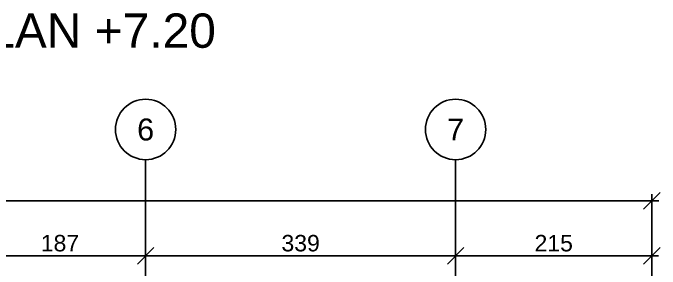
# Model space of a CAD drawing. Header units: millimetres. Extents: x -115 to 2336, y -10 to 2137.
# Drawn here: x 987 to 1694, y 1857 to 2137 of the extents above; entities that cross this region are included whole.
import ezdxf
from ezdxf.enums import TextEntityAlignment as Align

# ---------------------------------------------------------------- set-up
doc = ezdxf.new("R2010")
doc.units = ezdxf.units.MM
for name, color, linetype in [('FW_AXIS', 7, 'Continuous'), ('FW_DIM', 7, 'Continuous'), ('FW_TEXT', 7, 'Continuous')]:
    doc.layers.add(name, color=color, linetype=linetype)
doc.styles.add('REBAR_TXT', font='arial.ttf')
doc.styles.get("Standard").update_dxf_attribs({"font": 'arial.ttf'})
doc.dimstyles.new('FW_DIM', dxfattribs={"dimtxt": 18, "dimasz": 9, "dimexe": 7.5, "dimexo": 4.5, "dimgap": 4.5, "dimtad": 1, "dimdec": 0, "dimtxsty": 'Standard', "dimtsz": 9, "dimcen": 2.5, "dimdle": 7.5, "dimclrd": 256, "dimclre": 256, "dimclrt": 7, "dimazin": 3, "dimtfac": 1, "dimtmove": 2, "dimatfit": 3, "dimarcsym": 0})

# ---------------------------------------------------------------- blocks, each defined once
blk = doc.blocks.new('*D293')
at = {"layer": 'Defpoints', "color": 0}
for p in [(1131.67, 1871.26), (944.27, 1811.26), (1131.67, 1811.26)]:
    blk.add_point(p, dxfattribs=at)
at = {"layer": 'FW_DIM', "lineweight": -2}
for p, q in [((953.27, 1880.26), (935.27, 1862.26)), ((944.27, 1815.76), (944.27, 1878.76)), ((1122.67, 1862.26), (1140.67, 1880.26)), ((1131.67, 1815.76), (1131.67, 1878.76)), ((936.77, 1871.26), (1139.17, 1871.26))]:
    blk.add_line(p, q, dxfattribs=at)
at = {"layer": 'FW_DIM', "color": 7, "insert": (1037.97, 1884.95), "char_height": 18, "attachment_point": 5}
blk.add_mtext('187', dxfattribs=at)
blk = doc.blocks.new('*D294')
at = {"layer": 'Defpoints', "color": 0}
for p in [(1470.67, 1871.26), (1131.67, 1811.26), (1470.67, 1811.26)]:
    blk.add_point(p, dxfattribs=at)
at = {"layer": 'FW_DIM', "lineweight": -2}
for p, q in [((1140.67, 1880.26), (1122.67, 1862.26)), ((1131.67, 1815.76), (1131.67, 1878.76)), ((1461.67, 1862.26), (1479.67, 1880.26)), ((1470.67, 1815.76), (1470.67, 1878.76)), ((1124.17, 1871.26), (1478.17, 1871.26))]:
    blk.add_line(p, q, dxfattribs=at)
at = {"layer": 'FW_DIM', "color": 7, "insert": (1301.17, 1884.95), "char_height": 18, "attachment_point": 5}
blk.add_mtext('339', dxfattribs=at)
blk = doc.blocks.new('*D295')
at = {"layer": 'Defpoints', "color": 0}
for p in [(1685.17, 1871.26), (1470.67, 1811.26), (1685.17, 1811.26)]:
    blk.add_point(p, dxfattribs=at)
at = {"layer": 'FW_DIM', "lineweight": -2}
for p, q in [((1479.67, 1880.26), (1461.67, 1862.26)), ((1470.67, 1815.76), (1470.67, 1878.76)), ((1676.17, 1862.26), (1694.17, 1880.26)), ((1685.17, 1815.76), (1685.17, 1878.76)), ((1463.17, 1871.26), (1692.67, 1871.26))]:
    blk.add_line(p, q, dxfattribs=at)
at = {"layer": 'FW_DIM', "color": 7, "insert": (1577.92, 1884.95), "char_height": 18, "attachment_point": 5}
blk.add_mtext('215', dxfattribs=at)
blk = doc.blocks.new('*D304')
at = {"layer": 'Defpoints', "color": 0}
for p in [(1685.21, 1931.26), (116.17, 1811.26), (1685.21, 1811.26)]:
    blk.add_point(p, dxfattribs=at)
at = {"layer": 'FW_DIM', "lineweight": -2}
for p, q in [((125.17, 1940.26), (107.17, 1922.26)), ((1676.21, 1922.26), (1694.21, 1940.26)), ((116.17, 1815.76), (116.17, 1938.76)), ((1685.21, 1815.76), (1685.21, 1938.76)), ((108.67, 1931.26), (1692.71, 1931.26))]:
    blk.add_line(p, q, dxfattribs=at)
at = {"layer": 'FW_DIM', "color": 7, "insert": (900.69, 1944.95), "char_height": 18, "attachment_point": 5}
blk.add_mtext('1569', dxfattribs=at)

msp = doc.modelspace()

# ---------------------------------------------------------------- linework, layer by layer
at = {"layer": 'FW_AXIS', "linetype": 'Continuous'}
for p, q in [((1131.67, 1811.256), (1131.67, 1976.256)), ((1470.663, 1811.256), (1470.663, 1976.256))]:
    msp.add_line(p, q, dxfattribs=at)
at = {"layer": 'FW_AXIS'}
for centre in [(1131.67, 2009.256), (1470.663, 2009.256)]:
    msp.add_circle(centre, 33, dxfattribs=at)

# ---------------------------------------------------------------- texts
at = {"layer": 'FW_AXIS', "color": 7, "style": 'REBAR_TXT'}
for s, p in [('6', (1131.67, 2009.256)), ('7', (1470.663, 2009.256))]:
    msp.add_text(s, height=24, dxfattribs=at).set_placement(p, align=Align.MIDDLE_CENTER)
at = {"layer": 'FW_TEXT', "color": 7, "style": 'REBAR_TXT'}
msp.add_text('FORMWORK PLAN +7.20', height=37.5, dxfattribs=at).set_placement((900.687, 2117.256), align=Align.MIDDLE_CENTER)

# ---------------------------------------------------------------- dimensions: what is measured, and where the dimension line sits
at = {"layer": 'FW_DIM'}
for base, p1, p2, picture, middle in [((1685.207, 1931.256), (116.168, 1811.256), (1685.207, 1811.256), '*D304', (900.687, 1944.946)), ((1131.668, 1871.256), (944.268, 1811.256), (1131.668, 1811.256), '*D293', (1037.968, 1884.946)), ((1470.668, 1871.256), (1131.668, 1811.256), (1470.668, 1811.256), '*D294', (1301.168, 1884.952)), ((1685.167506087, 1871.255591557), (1470.667506087, 1811.255591557), (1685.167506087, 1811.255591557), '*D295', (1577.917506087, 1884.945905336))]:
    dim = msp.add_linear_dim(base=base, p1=p1, p2=p2, dimstyle='FW_DIM', dxfattribs=at)
    dim.commit()
    dim.dimension.update_dxf_attribs({"geometry": picture, "text_midpoint": middle})

doc.saveas('drawing.dxf')
